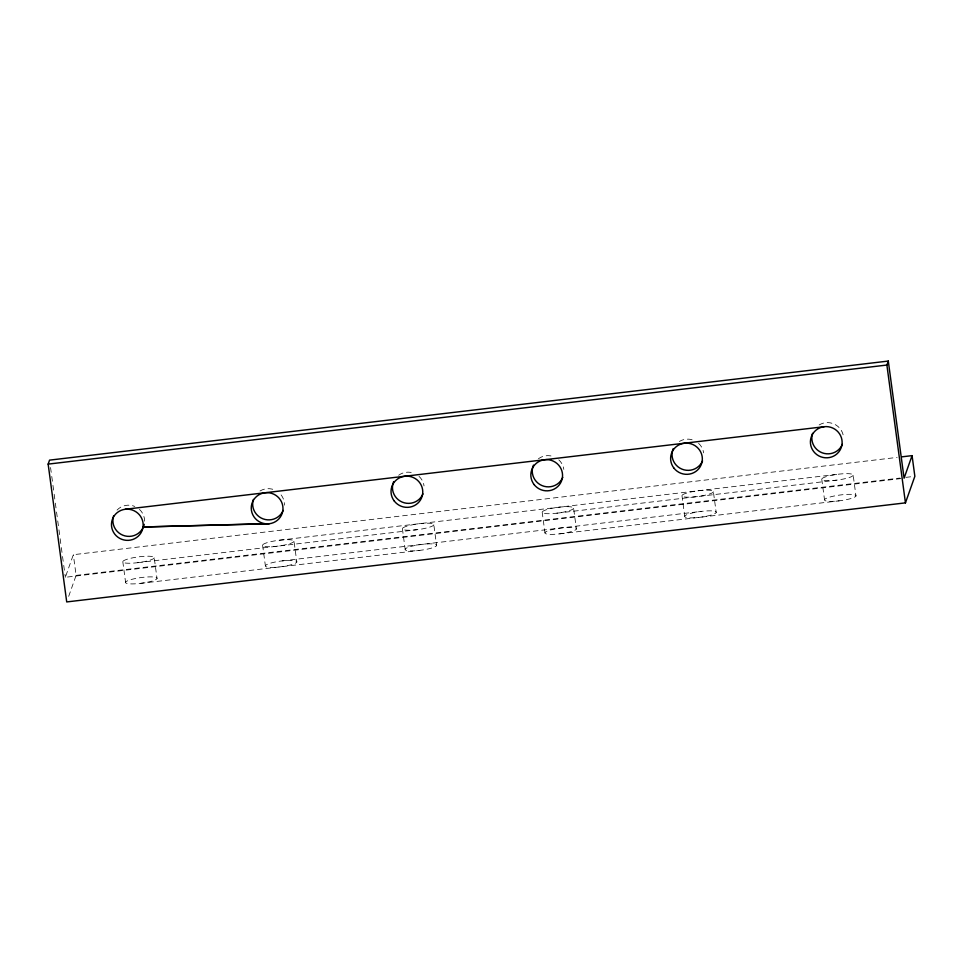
<?xml version="1.0" encoding="UTF-8"?>
<svg xmlns="http://www.w3.org/2000/svg" width="963" height="963" viewBox="0 0 963 963"><rect width="100%" height="100%" fill="white"/><g stroke="black" fill="none" stroke-linecap="round" stroke-linejoin="round"><path stroke-width="0.72" stroke-dasharray="4.82 3.61" d="M901.091 478.563L65.34 577.282L73.332 554.7L897.143 457.401M68.686 596.35L76.113 575.38L73.332 554.7M279.366 540.231L838.532 474.181M137.468 562.717L417.039 529.698M556.831 513.183L836.414 480.164M76.113 575.38L899.924 478.069M905.894 477.371L911.865 476.661M282.159 560.899L701.521 511.365M140.249 583.397L419.832 550.367M559.611 533.851L839.194 500.832M853.194 475.313A15.902 2.829 -7.7 0 1 828.686 480.693A15.902 2.829 -7.7 0 1 830.527 475.517A15.902 2.829 -7.7 0 1 853.194 475.313L855.975 495.993A15.902 2.829 -7.7 0 1 831.478 501.362A15.902 2.829 -7.7 0 1 833.308 496.186A15.902 2.829 -7.7 0 1 855.975 495.993M821.74 479.032L824.521 499.701M713.402 491.828A15.902 2.829 -7.7 0 1 688.894 497.197A15.902 2.829 -7.7 0 1 690.736 492.021A15.902 2.829 -7.7 0 1 713.402 491.828L716.195 512.497A15.902 2.829 -7.7 0 1 691.687 517.877A15.902 2.829 -7.7 0 1 693.516 512.701A15.902 2.829 -7.7 0 1 716.195 512.497M681.948 495.536L684.741 516.216M573.611 508.332A15.902 2.829 -7.7 0 1 549.115 513.712A15.902 2.829 -7.7 0 1 550.944 508.536A15.902 2.829 -7.7 0 1 573.611 508.332L576.404 529.012A15.902 2.829 -7.7 0 1 551.895 534.381A15.902 2.829 -7.7 0 1 553.725 529.205A15.902 2.829 -7.7 0 1 576.404 529.012M542.169 512.051L544.95 532.732M433.832 524.847A15.902 2.829 -7.7 0 1 409.323 530.228A15.902 2.829 -7.7 0 1 411.153 525.052A15.902 2.829 -7.7 0 1 433.832 524.847L436.612 545.527A15.902 2.829 -7.7 0 1 412.104 550.896A15.902 2.829 -7.7 0 1 413.934 545.72A15.902 2.829 -7.7 0 1 436.612 545.527M402.378 528.567L405.158 549.235M294.04 541.362A15.902 2.829 -7.7 0 1 269.532 546.731A15.902 2.829 -7.7 0 1 271.361 541.555A15.902 2.829 -7.7 0 1 294.04 541.362L296.821 562.031A15.902 2.829 -7.7 0 1 272.312 567.412A15.902 2.829 -7.7 0 1 274.154 562.236A15.902 2.829 -7.7 0 1 296.821 562.031M262.586 545.07L265.367 565.75M154.249 557.878A15.902 2.829 -7.7 0 1 129.74 563.247A15.902 2.829 -7.7 0 1 131.582 558.071A15.902 2.829 -7.7 0 1 154.249 557.878L157.029 578.546A15.902 2.829 -7.7 0 1 132.533 583.915A15.902 2.829 -7.7 0 1 134.363 578.739A15.902 2.829 -7.7 0 1 157.029 578.546M122.795 561.585L125.575 582.266M50.558 467.549L51.557 474.964M51.761 476.444L52.76 483.859M52.953 485.34L53.952 492.755M54.157 494.236L55.156 501.651M55.348 503.131L56.348 510.546M56.552 512.027L57.551 519.442M57.744 520.935L58.743 528.35M58.948 529.831L59.947 537.246M60.139 538.726L61.138 546.141M61.343 547.622L62.342 555.037M62.535 556.518L63.534 563.933M63.739 565.413L64.738 572.829M64.942 574.321L65.34 577.282M819.14 424.96A15.902 15.577 19.5 0 1 843.407 436.371M679.348 441.475A15.902 15.577 19.5 0 1 693.95 440.38M698.596 443.353A15.902 15.577 19.5 0 1 703.616 452.887M538.425 458.749A15.902 15.577 19.5 0 1 552.858 456.414M558.805 459.857A15.902 15.577 19.5 0 1 563.824 469.39M398.646 475.265A15.902 15.577 19.5 0 1 413.067 472.929M419.013 476.372A15.902 15.577 19.5 0 1 424.045 485.906M259.986 491.01A15.902 15.577 19.5 0 1 274.575 489.914M281.1 494.91A15.902 15.577 19.5 0 1 284.374 505.142M117.029 510.101A15.902 15.577 19.5 0 1 134.796 506.43M139.442 509.391A15.902 15.577 19.5 0 1 144.462 523.005"/><path stroke-width="1.44" d="M912.069 455.631L914.85 476.312L905.449 502.867L66.712 601.935L48.15 464.118L49.558 460.133L888.295 361.065L904.076 478.214L912.069 455.631L901.621 456.871M905.449 502.867L886.887 365.049L888.295 361.065M48.15 464.118L886.887 365.049M125.238 509.271A15.902 15.577 19.5 0 1 141.982 530.914A15.902 15.577 19.5 0 1 114.753 534.128A15.902 15.577 19.5 0 1 125.238 509.271L824.184 426.705A15.902 15.577 19.5 0 1 840.928 448.361A15.902 15.577 19.5 0 1 813.699 451.575A15.902 15.577 19.5 0 1 824.184 426.705M265.066 523.716L143.054 526.99L269.207 523.764A15.902 15.577 19.5 0 0 280.486 500.026A15.902 15.577 19.5 0 0 253.726 499.713A15.902 15.577 19.5 0 0 265.066 523.716L269.207 523.764M842.348 444.376A15.902 15.577 19.5 0 1 822.27 452.839A15.902 15.577 19.5 0 1 812.543 433.362M702.557 460.88A15.902 15.577 19.5 0 1 681.84 469.101A15.902 15.577 19.5 0 1 673.233 448.602M562.765 477.395A15.902 15.577 19.5 0 1 542.049 485.605A15.902 15.577 19.5 0 1 533.442 465.105M422.974 493.911A15.902 15.577 19.5 0 1 402.257 502.12A15.902 15.577 19.5 0 1 393.65 481.62M283.182 510.414A15.902 15.577 19.5 0 1 263.116 518.888A15.902 15.577 19.5 0 1 253.389 499.4M142.813 528.157A15.902 15.577 19.5 0 1 122.674 535.139A15.902 15.577 19.5 0 1 113.598 515.915M144.233 524.341A15.902 15.577 19.5 0 1 143.403 526.93M673.907 468.09A15.902 15.577 19.5 0 0 701.148 464.864A15.902 15.577 19.5 0 0 684.392 443.221A15.902 15.577 19.5 0 0 673.907 468.09M534.116 484.594A15.902 15.577 19.5 0 0 561.357 481.38A15.902 15.577 19.5 0 0 544.601 459.736A15.902 15.577 19.5 0 0 534.116 484.594M394.324 501.109A15.902 15.577 19.5 0 0 421.565 497.895A15.902 15.577 19.5 0 0 404.809 476.24A15.902 15.577 19.5 0 0 394.324 501.109"/></g></svg>
